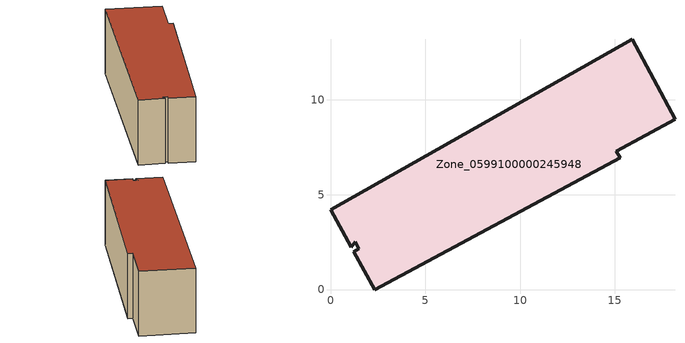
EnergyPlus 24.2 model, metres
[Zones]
Zone_0599100000245948
 floor ground (C_G): 0,4.2 15.92,13.19 18.17,8.99 15.07,7.3 15.27,6.95 2.32,0 1.22,2 1.49,2.15 1.29,2.51 1.09,2.23 z0
 wall outside (C_F): 15.07,7.3 18.17,8.99 15.92,13.19 0,4.2 1.09,2.23 1.29,2.51 1.49,2.15 1.22,2 2.32,0 15.27,6.95 15.07,7.3 z0:5.89
 roof outside (C_R): 0,4.2 1.09,2.23 1.29,2.51 1.49,2.15 1.22,2 2.32,0 15.27,6.95 15.07,7.3 18.17,8.99 15.92,13.19 z5.89
[BUILDING]
Pand.0599100000245948: North Axis=0; Terrain=City; Loads Convergence Tolerance Value=0.04; Temperature Convergence Tolerance Value=0.4; Solar Distribution=FullExterior; Maximum Number of Warmup Days=25; Minimum Number of Warmup Days=1
[Site:Location]
Rotterdam.The.Hague.AP_ZH_NLD Design_Conditions: Latitude=51.96; Longitude=4.45; Time Zone=1; Elevation=-4.5
[SITE:GROUNDTEMPERATURE:BUILDINGSURFACE]
18, 18, 18, 18, 18, 18, 18, 18, 18, 18, 18, 18
[MATERIAL] Thermal Absorptance=0.9; Solar Absorptance=0.7; Visible Absorptance=0.7
Name | Roughness | Thickness | Conductivity | Density | Specific Heat
G.TI.1946 | MediumSmooth | 0.15 | 1 | 540 | 1210
F.TI.1946 | Rough | 0.3 | 0.857143 | 1920 | 840
R.TI.1946 | MediumRough | 0.2 | 0.1 | 1500 | 1000
[CONSTRUCTION]
C_G: G.TI.1946
C_F: F.TI.1946
C_R: R.TI.1946
[ZONE]
Zone_0599100000245948: Type=1; Multiplier=1; Ceiling Height=Autocalculate; Volume=Autocalculate; Floor Area=autocalculate; Part of Total Floor Area=Yes
[ZONEINFILTRATION:DESIGNFLOWRATE]
Infil_Zone_0599100000245948: Zone or ZoneList or Space or SpaceList=Zone_0599100000245948; Schedule=AlwaysOn; Design Flow Rate Calculation Method=Flow/Area; Flow Rate per Floor Area=0.003; Constant Term Coefficient=1; Temperature Term Coefficient=0; Velocity Term Coefficient=0; Velocity Squared Term Coefficient=0
[HVACTEMPLATE:ZONE:IDEALLOADSAIRSYSTEM]
Zone_0599100000245948: Maximum Heating Supply Air Temperature=50; Minimum Cooling Supply Air Temperature=13; Maximum Heating Supply Air Humidity Ratio=0.0156; Minimum Cooling Supply Air Humidity Ratio=0.0077; Heating Limit=NoLimit; Cooling Limit=NoLimit; Dehumidification Control Type=ConstantSensibleHeatRatio; Cooling Sensible Heat Ratio=0.7; Dehumidification Setpoint=60; Humidification Control Type=None; Humidification Setpoint=30; Outdoor Air Method=None; Outdoor Air Flow Rate per Person=0.00944; Outdoor Air Flow Rate per Zone Floor Area=0; Outdoor Air Flow Rate per Zone=0; Demand Controlled Ventilation Type=None; Outdoor Air Economizer Type=NoEconomizer; Heat Recovery Type=None; Sensible Heat Recovery Effectiveness=0.7; Latent Heat Recovery Effectiveness=0.65
[ZONECONTROL:THERMOSTAT]
ThermostatControl_Zone_0599100000245948: Zone or ZoneList=Zone_0599100000245948; Control Type Schedule=DualSetpointControlType; Control 1=Thermostat_Zone_0599100000245948; Temperature Difference Between Cutout And Setpoint=0
[THERMOSTATSETPOINT:DUALSETPOINT]
Thermostat_Zone_0599100000245948: Heating Setpoint Temperature Schedule=HeatingSetpoint_Zone_0599100000245948; Cooling Setpoint Temperature Schedule=CoolingSetpoint_Zone_0599100000245948
[SCHEDULE:COMPACT]
HeatingSetpoint_Zone_0599100000245948: Through: 12/31, For: AllDays, Until: 24:00, 21
CoolingSetpoint_Zone_0599100000245948: Through: 12/31, For: AllDays, Until: 24:00, 24
DualSetpointControlType: Through: 12/31, For: AllDays, Until: 24:00, 4
AlwaysOn: Through: 12/31, For: AllDays, Until: 24:00, 1
